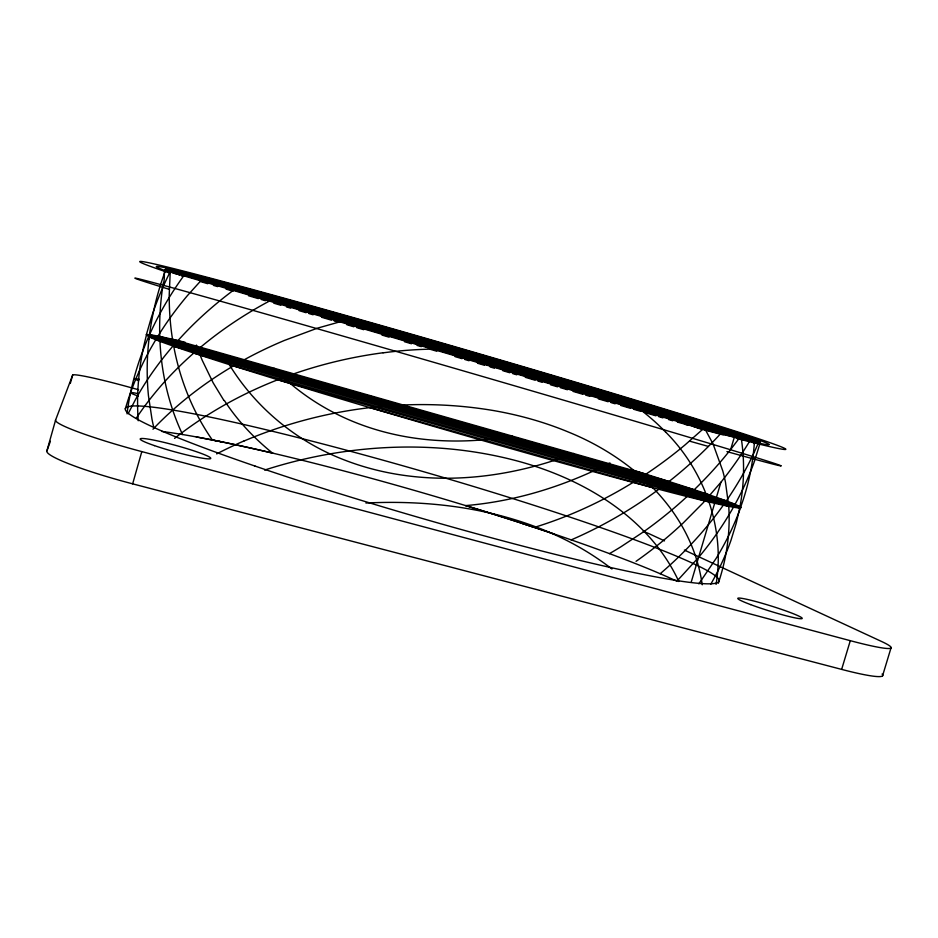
<?xml version="1.0" encoding="UTF-8"?>
<svg xmlns="http://www.w3.org/2000/svg" width="938" height="938" viewBox="0 0 938 938"><rect width="100%" height="100%" fill="white"/><g stroke="black" fill="none" stroke-linecap="round" stroke-linejoin="round"><path stroke-width="1.41" d="M754.187 443.639L754.445 439.172L238.58 286.629A310.138 5.698 16.2 0 0 203.769 277.496L187.354 295.681A574.009 359.641 -3.2 0 0 155.778 339.72L150.795 348.279A608.551 377.991 -3.9 0 0 127.662 401.159L125.34 408.757M553.912 533.933L521.657 523.216A309.61 27.671 16.2 0 1 534.367 527.391C581.83 512.828 626.502 489.554 666.215 459.819A611.506 469.387 16.1 0 0 685.068 444.882L703.113 428.959L170.247 271.832L169.227 294.555A565.602 399.166 -7 0 0 169.954 316.821C173.049 360.602 187.119 403.879 212.316 439.969A309.575 27.671 16.2 0 1 223.08 442.138A309.036 27.612 16.2 0 1 272.806 453.148M148.966 339.169L149.505 334.702A613.851 410.164 -6.4 0 1 161.184 282.701L165.897 268.936L739.296 438.163L730.667 449.478A677.986 494.877 17.1 0 1 694.226 489.73L694.003 489.941M716.069 584.397C725.273 529.349 705.059 471.65 665.957 432.348M136.198 418.301A573.47 339.099 -1.9 0 1 163.88 382.54C195.725 347.177 234.688 318.533 277.097 297.088L278.797 297.557A310.138 5.698 16.2 0 1 352.782 318.193L700.792 421.221A310.173 5.698 16.2 0 1 739.848 433.954L740.574 434.2C744.115 454.133 744.444 474.593 741.864 494.666A535.317 340.377 10.4 0 1 739.719 507.986L736.201 523.298L730.995 540.241A629.375 397.747 12.8 0 1 710.711 584.304M165.897 268.936C162.989 270.015 165.534 279.817 163.177 283.522C159.753 305.53 158.721 327.937 160.515 350.144A540.792 375.083 -5.3 0 0 162.368 366.629C165.78 390.067 172.475 413.06 182.535 434.517M754.445 439.172A310.138 5.698 16.2 0 1 760.46 442.009L754.41 461.297M882.095 674.059A79.132 7.551 17.7 0 1 841.644 669.392L132.657 483.844A86.437 9.497 15 0 1 46.9 450.908L55.612 419.978L72.636 375.13A58.578 3.541 15.5 0 1 128.764 387.042L138.636 389.762M70.291 383.466L72.636 375.13M132.657 483.844L141.802 451.6A86.495 7.797 15.2 0 1 55.612 419.978M691.294 581.865L720.923 482.238A678.127 483.187 16.5 0 0 749.99 440.637A310.138 5.698 16.2 0 0 758.654 442.244C746.073 472.084 728.779 499.825 708.26 524.834A671.807 463.044 15.5 0 1 660.188 573.728M730.667 449.478L734.384 436.967L739.296 438.163M841.644 669.392L850.297 640.677A79.179 6.191 17.4 0 0 881.392 641.404L684.377 550.078M882.564 675.817L890.983 648.006M46.9 450.908L50.382 441.294M758.654 442.244L185.771 273.028C165.451 300.523 149.013 331.032 138.367 363.569A607.496 386.245 -4.5 0 0 127.017 413.834M128.143 413.693L135.717 399.119A577.28 349.909 -2.5 0 1 173.002 346.028M698.833 583.835L716.128 558.403A633.584 411.665 13.3 0 0 740.762 507.212L173.049 346.04A309.657 7.68 16.2 0 1 155.755 339.708A309.657 7.68 16.2 0 1 148.661 336.66L146.363 334.737A309.657 7.68 16.2 0 1 149.517 334.702A309.61 7.68 16.2 0 1 159.765 336.484A309.657 7.68 16.2 0 1 185.114 342.276M720.923 482.238L703.219 502.768L683.286 522.888A632.153 449.15 14.9 0 1 636.222 561.217L636.046 561.311M734.384 436.967L720.747 433.544C679.077 478.931 627.78 515.443 571.219 539.878M692.303 491.582L691.447 492.391M691.013 492.802L690.802 493.013A628.53 457.556 15.3 0 1 643.151 532.092L620.979 546.748A540.827 388.86 12.2 0 1 609.489 553.619M174.597 438.374C234.406 391.228 307.84 362.736 383.056 352.758M233.75 290.135L238.58 286.629M352.794 318.205L317.361 328.183L284.402 340.447A397.935 240.21 1.6 0 0 263.906 349.651C226.117 367.837 190.906 391.662 160.949 421.08A540.511 311.275 -0.7 0 0 152.976 429.217M244.103 440.977C322.379 407.737 410.246 396.317 494.22 410.68A239.202 144.628 3.6 0 1 568.428 432.055C628.53 456.396 684.037 504.538 699.408 569.858A457.427 263.285 8.1 0 1 702.234 584.784M573.786 453.488C517.635 475.038 455.868 484.207 396.235 474.171A198.246 140.219 4.4 0 1 344.504 460.007C293.242 440.426 249.215 402.39 223.185 354.001M264.586 470.079C346.72 443.58 436.815 438.75 520.356 461.813C585.218 479.904 649.612 518.397 678.842 581.525M465.67 505.594C511.351 501.724 556.046 488.686 597.436 469.117A458.061 351.914 10.1 0 0 609.935 462.926M365.914 503.026C451.635 498.781 542.785 515.349 611.939 568.991M196.241 436.909L223.08 442.138M141.802 451.6L850.297 640.677M149.505 334.702L694.214 489.73A309.657 7.68 16.2 0 1 710.113 495.1L726.317 500.88A309.657 7.68 16.2 0 1 551.579 460.077A309.657 7.68 16.2 0 1 173.049 346.04M710.113 495.1L146.363 334.737L151.006 318.639A612.983 401.007 -5.6 0 1 171.232 269.757A310.138 5.698 16.2 0 1 185.759 273.017M148.661 336.66L726.317 500.88M155.755 339.708L735.04 504.292A627.885 422.698 13.7 0 0 754.433 461.308M193.744 353.075L739.719 507.986M233.41 365.902L728.732 506.332C730.256 528.973 727.513 551.814 721.299 573.61A586.508 357.777 11.4 0 1 718.297 583.26M277.754 379.761L709.034 501.947M369.935 407.643L652.848 487.713M172.533 339.286L645.93 474.147M159.765 336.484L669.017 481.499A309.634 7.68 16.2 0 1 694.214 489.73M171.232 269.769L749.978 440.626M165.639 269.792L720.747 433.544M200.744 281.646L207.767 283.722M213.383 285.375L217.604 286.618M226.035 289.103L233.058 291.179M248.511 295.728L258.337 298.624M261.151 299.457L265.372 300.699M273.79 303.185L280.825 305.249M286.442 306.914L290.651 308.145M299.081 310.63L306.105 312.706M308.919 313.538L313.128 314.781M321.558 317.255L331.395 320.163M334.198 320.984L338.419 322.226M346.849 324.712L353.872 326.787M356.686 327.608L363.709 329.684M381.965 335.065L388.989 337.141M404.442 341.69L411.465 343.765M417.093 345.419L421.303 346.661M429.733 349.147L436.756 351.211M455.024 356.604L462.047 358.668M464.849 359.5L469.07 360.743M477.501 363.229L484.524 365.292M490.14 366.946L494.349 368.188M502.78 370.674L509.803 372.749M512.617 373.57L516.826 374.813M525.257 377.299L535.094 380.207M537.908 381.027L542.117 382.27M550.547 384.756L557.571 386.831M560.385 387.652L567.408 389.727M573.024 391.381L582.861 394.277M585.664 395.109L589.885 396.352M598.315 398.838L608.141 401.734M610.955 402.566L615.164 403.809M620.792 405.462L630.617 408.358M633.431 409.191L640.455 411.254M646.071 412.919L655.908 415.815M658.722 416.636L662.932 417.879M668.548 419.544L672.769 420.787M277.097 297.088L740.574 434.2M203.781 277.507L760.46 442.009M664.538 540.886L649.999 534.144A53.759 3.107 16.6 0 0 643.245 531.365M780.944 465.811L780.463 465.541A336.449 2.556 16.2 0 0 374.942 345.301A336.449 2.556 16.2 0 0 169.18 289.291M768.972 444.448L768.398 443.979A319.026 5.874 16.2 0 0 409.003 333.951A319.026 5.874 16.2 0 0 169.121 272.055M223.959 400.549L213.137 382.798L202.315 360.473A435.994 318.24 -3.4 0 1 196.394 345.055M700.792 421.221L713.126 444.096L722.764 470.876A413.646 256.766 7.1 0 1 725.473 482.238L728.732 506.332M170.083 273.181A336.414 6.203 16.2 0 1 482.566 354.752A336.414 6.203 16.2 0 1 736.4 438.351M723.257 434.915A336.414 6.203 16.2 0 1 697.086 427.951M161.746 431.421A308.954 27.601 16.2 0 1 423.577 493.071A308.954 27.601 16.2 0 1 676.873 581.208L698.54 557.477A672.487 451.87 15 0 0 735.052 504.304M465.752 505.629A309.036 27.612 16.2 0 1 521.751 523.252M138.812 380.711A25.865 1.36 15.6 0 1 139.258 379.222M409.249 407.174A201.213 149.67 3.7 0 1 369.279 395.789M274.013 368.212A268.843 200.626 2 0 0 290.276 383.478C309.657 399.893 331.747 413.048 355.338 422.44A198.434 144.358 4 0 0 407.033 436.92C433.661 441.493 460.898 442.103 487.76 439.406A270.906 203.933 4.4 0 0 512.101 436.041M272.665 453.218A293.829 210.053 2.2 0 1 224.358 400.467M703.113 428.959A310.138 5.698 16.2 0 1 677.447 422.112M182.476 276.264A310.138 5.698 16.2 0 1 181.515 275.924M179.65 275.28A310.138 5.698 16.2 0 1 178.771 274.963M177.071 274.365A310.138 5.698 16.2 0 1 170.247 271.821M630.735 469.387A309.657 7.68 16.2 0 1 669.017 481.499M138.226 420.752A589.193 386.749 -4.9 0 1 146.539 334.784M153.984 428.279A507.001 342.64 -3.2 0 1 151.968 419.11L148.462 395.824A576.6 387.5 -5.3 0 1 149.001 339.181M754.304 443.639A552.013 360.591 11.1 0 1 740.633 507.165M173.19 346.052A515.161 317.853 -1.3 0 1 233.668 290.065M383.091 352.852A273.65 169.286 3.2 0 1 462.68 349.604M621.859 396.774A273.275 169.766 3.8 0 1 665.874 432.383M216.666 453.91A434.974 242.192 1.8 0 1 244.032 440.919M726.915 451.6A335.206 2.544 16.2 0 0 750.904 458.213A335.394 2.544 16.2 0 0 781.002 465.823M708.378 446.418A335.206 2.544 16.2 0 1 689.524 441.118M693.581 426.638A317.806 5.839 16.2 0 0 741.372 439.031A317.947 5.851 16.2 0 0 769.031 444.46M687.941 425.125A317.806 5.839 16.2 0 1 684.494 424.199M138.285 396.071A25.854 1.595 15.6 0 1 137.593 393.538M621.788 396.821L462.68 349.698A310.126 5.698 16.2 0 1 621.788 396.821M255.019 466.069A309.13 22.641 16.2 0 0 718.32 582.158A309.13 22.641 16.2 0 0 293.324 436.416A309.13 22.641 16.2 0 0 255.019 466.069M154.453 445.62A36.57 3.224 15.4 0 0 210.546 458.623A36.57 3.224 15.4 0 0 161.535 441.798A36.57 3.224 15.4 0 0 154.453 445.62M750.564 604.588A33.791 2.638 17.3 0 0 802.025 618.611A33.791 2.638 17.3 0 0 757.365 601.95A33.791 2.638 17.3 0 0 750.564 604.588"/></g></svg>
